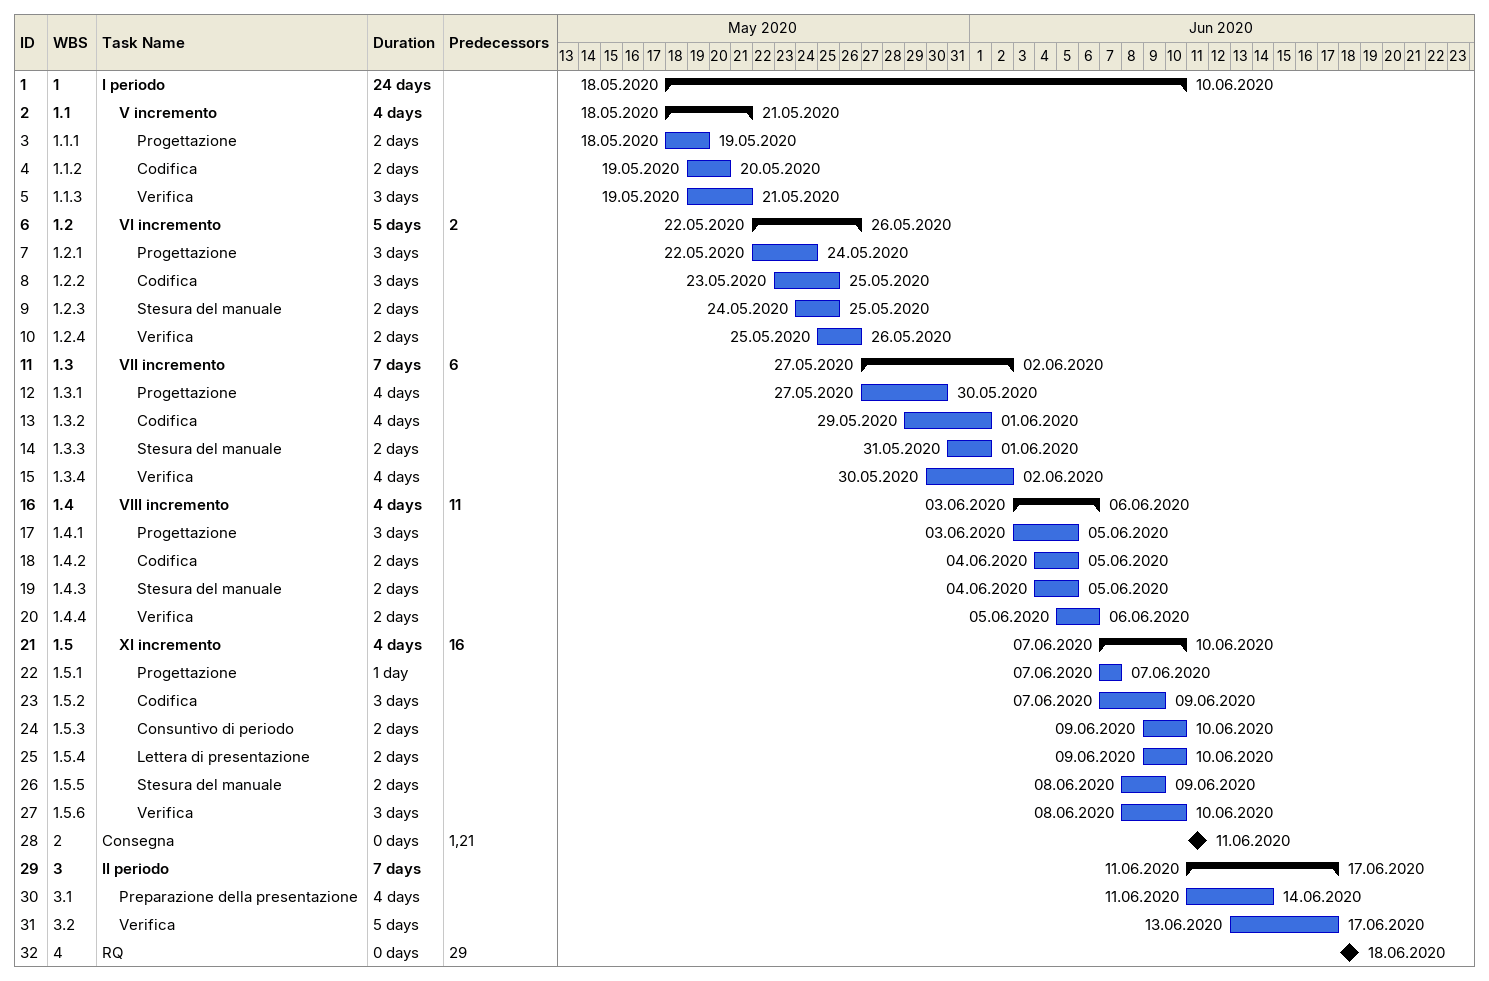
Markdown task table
| ID | WBS | Task | Duration | Start | Finish | Predecessors |
|---|---|---|---|---|---|---|
| 1 | 1 | **I periodo** | 24d | 2020-05-18 | 2020-06-10 |  |
| 2 | 1.1 | **V incremento** | 4d | 2020-05-18 | 2020-05-21 |  |
| 3 | 1.1.1 | Progettazione | 2d | 2020-05-18 | 2020-05-19 |  |
| 4 | 1.1.2 | Codifica | 2d | 2020-05-19 | 2020-05-20 |  |
| 5 | 1.1.3 | Verifica | 3d | 2020-05-19 | 2020-05-21 |  |
| 6 | 1.2 | **VI incremento** | 5d | 2020-05-22 | 2020-05-26 | 2 |
| 7 | 1.2.1 | Progettazione | 3d | 2020-05-22 | 2020-05-24 |  |
| 8 | 1.2.2 | Codifica | 3d | 2020-05-23 | 2020-05-25 |  |
| 9 | 1.2.3 | Stesura del manuale | 2d | 2020-05-24 | 2020-05-25 |  |
| 10 | 1.2.4 | Verifica | 2d | 2020-05-25 | 2020-05-26 |  |
| 11 | 1.3 | **VII incremento** | 7d | 2020-05-27 | 2020-06-02 | 6 |
| 12 | 1.3.1 | Progettazione | 4d | 2020-05-27 | 2020-05-30 |  |
| 13 | 1.3.2 | Codifica | 4d | 2020-05-29 | 2020-06-01 |  |
| 14 | 1.3.3 | Stesura del manuale | 2d | 2020-05-31 | 2020-06-01 |  |
| 15 | 1.3.4 | Verifica | 4d | 2020-05-30 | 2020-06-02 |  |
| 16 | 1.4 | **VIII incremento** | 4d | 2020-06-03 | 2020-06-06 | 11 |
| 17 | 1.4.1 | Progettazione | 3d | 2020-06-03 | 2020-06-05 |  |
| 18 | 1.4.2 | Codifica | 2d | 2020-06-04 | 2020-06-05 |  |
| 19 | 1.4.3 | Stesura del manuale | 2d | 2020-06-04 | 2020-06-05 |  |
| 20 | 1.4.4 | Verifica | 2d | 2020-06-05 | 2020-06-06 |  |
| 21 | 1.5 | **XI incremento** | 4d | 2020-06-07 | 2020-06-10 | 16 |
| 22 | 1.5.1 | Progettazione | 1d | 2020-06-07 | 2020-06-07 |  |
| 23 | 1.5.2 | Codifica | 3d | 2020-06-07 | 2020-06-09 |  |
| 24 | 1.5.3 | Consuntivo di periodo | 2d | 2020-06-09 | 2020-06-10 |  |
| 25 | 1.5.4 | Lettera di presentazione | 2d | 2020-06-09 | 2020-06-10 |  |
| 26 | 1.5.5 | Stesura del manuale | 2d | 2020-06-08 | 2020-06-09 |  |
| 27 | 1.5.6 | Verifica | 3d | 2020-06-08 | 2020-06-10 |  |
| 28 | 2 | Consegna | 0d | 2020-06-11 | 2020-06-11 | 1, 21 |
| 29 | 3 | **II periodo** | 7d | 2020-06-11 | 2020-06-17 |  |
| 30 | 3.1 | Preparazione della presentazione | 4d | 2020-06-11 | 2020-06-14 |  |
| 31 | 3.2 | Verifica | 5d | 2020-06-13 | 2020-06-17 |  |
| 32 | 4 | RQ | 0d | 2020-06-18 | 2020-06-18 | 29 |
